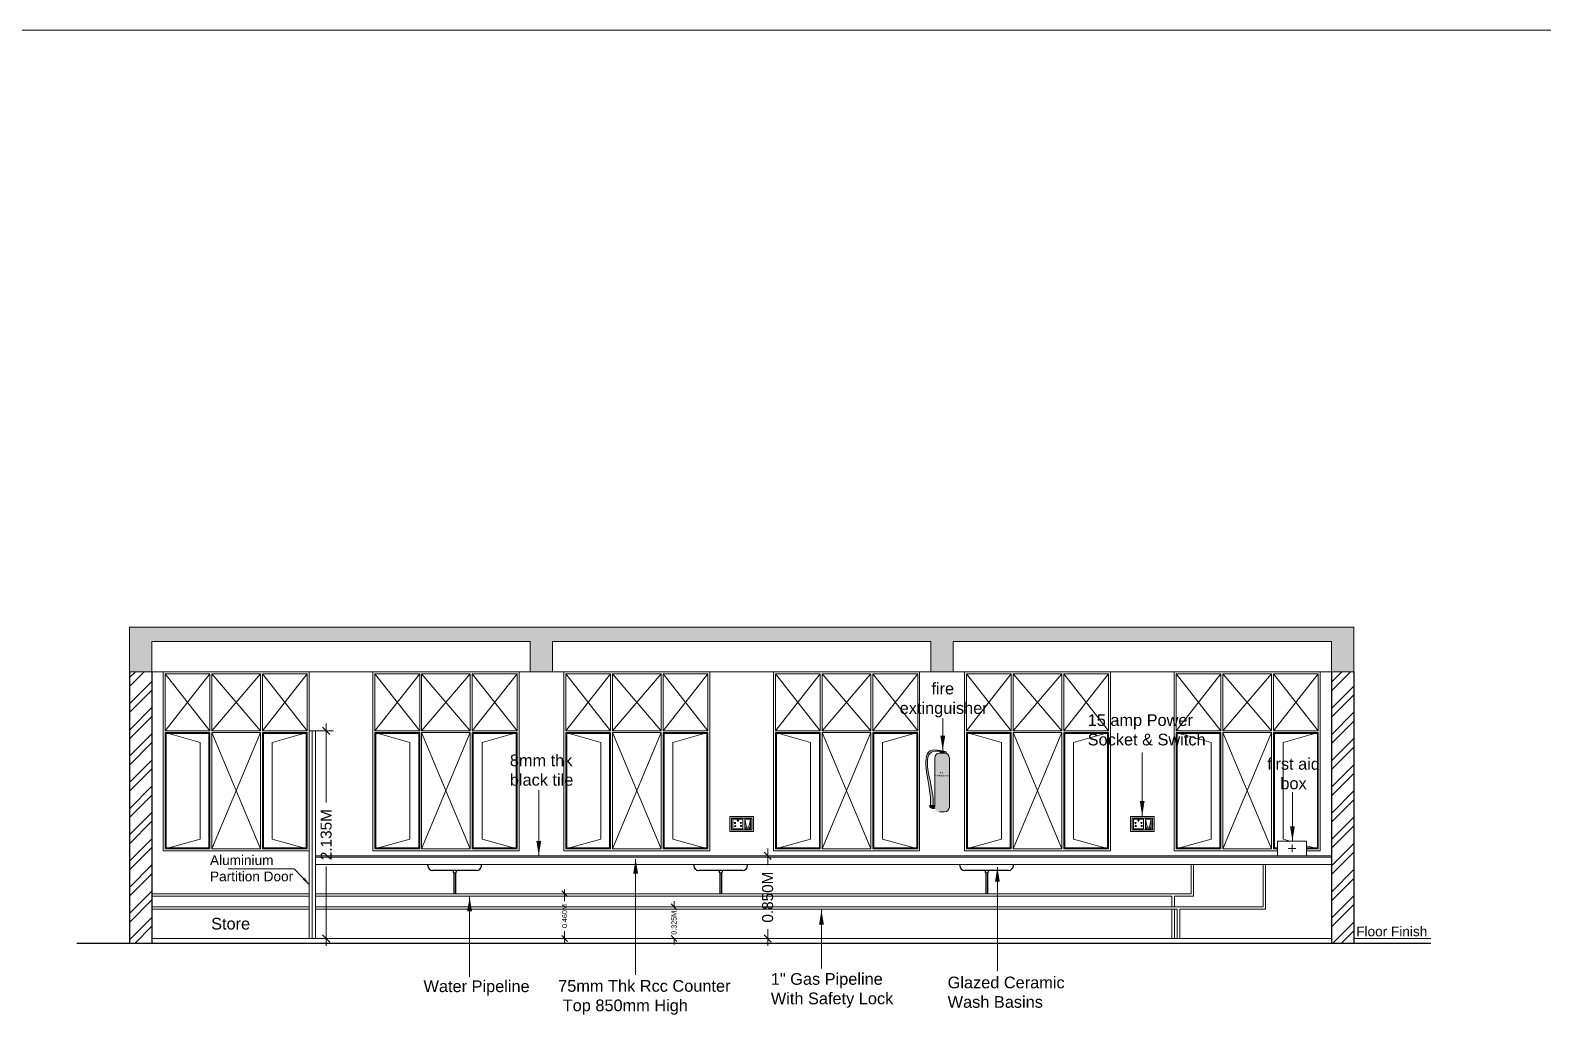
# Model space of a CAD drawing. Header units: metres. Extents: x 1608201 to 1961866, y 406505 to 647036.
# Drawn here: x 1683780 to 1699316, y 464325 to 474532 of the extents above; entities that cross this region are included whole.
import ezdxf

# ---------------------------------------------------------------- set-up
doc = ezdxf.new("R2010")
doc.units = ezdxf.units.M
doc.header["$LTSCALE"] = 1000
doc.header["$PDMODE"] = 35
doc.layers.get('Defpoints').update_dxf_attribs({"lineweight": 18})
for name, color, linetype, lineweight in [('2 elevation', 1, 'Continuous', 5), ('arrow', 63, 'Continuous', 13), ('beam', 10, 'Continuous', 20), ('dimension', 6, 'Continuous', 13), ('Door', 54, 'Continuous', 13), ('fire extinguisher', 1, 'Continuous', 15), ('Fixture', 44, 'Continuous', 9), ('FLOOR FINISH', 10, 'Continuous', 15), ('gas line', 35, 'Continuous', 13), ('gas pipeline', 25, 'Continuous', 13), ('Hatch', 8, 'Continuous', 13), ('HATCH-2', 10, 'Continuous', 13), ('pipe', 141, 'Continuous', 13), ('SLAB', 5, 'Continuous', 20), ('Tiles', 40, 'Continuous', 15), ('Wall', 7, 'Continuous', 30), ('water pipeline', 95, 'Continuous', 13), ('Window', 150, 'Continuous', 15)]:
    doc.layers.add(name, color=color, linetype=linetype, lineweight=lineweight)
doc.layers.add('text', color=7, linetype='Continuous')
doc.layers.add('wash basin', color=21, linetype='Continuous')
doc.styles.add('dim-stylus bt', font='arial.ttf')
doc.styles.add('L120', font='simplex.shx', dxfattribs={"height": 1})
doc.dimstyles.new('1      100 (big)', dxfattribs={"dimscale": 75, "dimtxt": 5, "dimasz": 3.5, "dimexe": 1.5, "dimexo": 2, "dimgap": 1, "dimtad": 0, "dimdec": 3, "dimlfac": 0.001, "dimzin": 0, "dimdsep": 46, "dimtxsty": 'dim-stylus bt', "dimblk": 'OBLIQUE', "dimcen": 0, "dimdle": 0.6, "dimclrd": 256, "dimclre": 7, "dimclrt": 256, "dimadec": 0, "dimazin": 0, "dimtfac": 0.7, "dimtdec": 3, "dimtofl": 0, "dimtmove": 1, "dimatfit": 3, "dimldrblk": 'OPEN90', "dimfxl": 0, "dimtolj": 1, "dimtzin": 0, "dimlwd": 15, "dimlwe": 15, "dimarcsym": 0})
doc.dimstyles.new('Tabrej', dxfattribs={"dimtxt": 0.32, "dimasz": 0.2, "dimexe": 0, "dimexo": 0.15, "dimgap": 0.09, "dimtad": 0, "dimdec": 3, "dimzin": 0, "dimdsep": 46, "dimtxsty": 'dim-stylus bt', "dimblk": 'ARCHTICK', "dimcen": 0, "dimdle": 0.05, "dimclrd": 256, "dimclre": 256, "dimclrt": 7, "dimadec": 0, "dimazin": 0, "dimtfac": 1, "dimtdec": 3, "dimtofl": 0, "dimtmove": 0, "dimatfit": 1, "dimfxl": 0, "dimtolj": 1, "dimtzin": 0, "dimlwd": -1, "dimlwe": -1, "dimarcsym": 0})
pattern_1 = [(45, (-137002.43, 6587.06), (-134.703842, 134.703842), []), (45, (-136912.62, 6587.06), (-134.703842, 134.703842), [])]

# ---------------------------------------------------------------- blocks, each defined once
blk = doc.blocks.new('_ArchTick')
at = {"color": 0, "const_width": 0.15}
blk.add_lwpolyline([(-0.5, -0.5), (0.5, 0.5)], dxfattribs=at)
blk = doc.blocks.new('_Oblique')
at = {"color": 0, "linetype": 'ByBlock', "lineweight": -2}
blk.add_line((-0.5, -0.5), (0.5, 0.5), dxfattribs=at)
blk = doc.blocks.new('*D529')
at = {"layer": 'Defpoints', "color": 0, "ltscale": 50, "transparency": 16777216}
for p in [(1691302, 466051), (1691302, 465201), (1691355, 465201)]:
    blk.add_point(p, dxfattribs=at)
at = {"layer": 'dimension', "lineweight": 15, "ltscale": 50, "transparency": 16777216}
for p, q in [((1691355, 466126), (1691355, 465954)), ((1691355, 465126), (1691355, 465298))]:
    blk.add_line(p, q, dxfattribs=at)
at = {"layer": 'dimension', "color": 7, "lineweight": 15, "ltscale": 50, "transparency": 16777216}
for p, q in [((1691302, 466051), (1691430, 466051)), ((1691302, 465201), (1691430, 465201))]:
    blk.add_line(p, q, dxfattribs=at)
at = {"layer": 'dimension', "lineweight": 15, "ltscale": 50, "transparency": 16777216, "xscale": 75, "yscale": 75, "zscale": 75}
for p, rotation in [((1691355, 466051), 90), ((1691355, 465201), 270)]:
    blk.add_blockref('_Oblique', p, dxfattribs=dict(at, rotation=rotation))
at = {"layer": 'dimension', "ltscale": 50, "transparency": 16777216, "insert": (1691355, 465626), "char_height": 112.5, "attachment_point": 5, "rotation": 90, "style": 'dim-stylus bt'}
blk.add_mtext('\\A1;0.850M', dxfattribs=at)
blk = doc.blocks.new('_Open90')
at = {"color": 0, "linetype": 'ByBlock', "lineweight": -2}
for p, q in [((0, 0), (-1, 0)), ((-0.5, 0.5), (0, 0)), ((0, 0), (-0.5, -0.5))]:
    blk.add_line(p, q, dxfattribs=at)
blk = doc.blocks.new('*D530')
at = {"layer": 'Defpoints', "color": 0, "ltscale": 50, "transparency": 16777216}
for p in [(1689331, 465661), (1689269, 465201), (1689331, 465201)]:
    blk.add_point(p, dxfattribs=at)
at = {"layer": 'dimension', "color": 7, "lineweight": 15, "ltscale": 50, "transparency": 16777216}
for p, q in [((1689331, 465661), (1689224, 465661)), ((1689331, 465201), (1689224, 465201))]:
    blk.add_line(p, q, dxfattribs=at)
at = {"layer": 'dimension', "lineweight": 15, "ltscale": 50, "transparency": 16777216}
for p, q in [((1689269, 465706), (1689269, 465586)), ((1689269, 465156), (1689269, 465275))]:
    blk.add_line(p, q, dxfattribs=at)
at = {"layer": 'dimension', "lineweight": 15, "ltscale": 50, "transparency": 16777216, "xscale": 60, "yscale": 60, "zscale": 60}
for p, rotation in [((1689269, 465661), 90), ((1689269, 465201), 270)]:
    blk.add_blockref('_Oblique', p, dxfattribs=dict(at, rotation=rotation))
at = {"layer": 'dimension', "ltscale": 50, "transparency": 16777216, "insert": (1689269, 465431), "char_height": 52.5, "attachment_point": 5, "rotation": 90, "style": 'dim-stylus bt'}
blk.add_mtext('\\A1;0.460M', dxfattribs=at)
blk = doc.blocks.new('*D531')
at = {"layer": 'Defpoints', "color": 0, "ltscale": 50, "transparency": 16777216}
for p in [(1690311, 465526), (1690311, 465201), (1690393, 465201)]:
    blk.add_point(p, dxfattribs=at)
at = {"layer": 'dimension', "color": 7, "lineweight": 15, "ltscale": 50, "transparency": 16777216}
for p, q in [((1690311, 465526), (1690438, 465526)), ((1690311, 465201), (1690438, 465201))]:
    blk.add_line(p, q, dxfattribs=at)
at = {"layer": 'dimension', "lineweight": 15, "ltscale": 50, "transparency": 16777216}
for p, q in [((1690393, 465526), (1690393, 465586)), ((1690393, 465201), (1690393, 465141))]:
    blk.add_line(p, q, dxfattribs=at)
at = {"layer": 'dimension', "lineweight": 15, "ltscale": 50, "transparency": 16777216, "xscale": 60, "yscale": 60, "zscale": 60}
for p, rotation in [((1690393, 465526), 270), ((1690393, 465201), 90)]:
    blk.add_blockref('_Oblique', p, dxfattribs=dict(at, rotation=rotation))
at = {"layer": 'dimension', "ltscale": 50, "transparency": 16777216, "insert": (1690393, 465363), "char_height": 52.5, "attachment_point": 5, "rotation": 90, "style": 'dim-stylus bt'}
blk.add_mtext('\\A1;0.325M', dxfattribs=at)
blk = doc.blocks.new('*D534')
at = {"layer": 'Defpoints', "color": 0, "ltscale": 50, "transparency": 16777216}
for p in [(1686709, 467336), (1686820, 467336), (1686709, 465201)]:
    blk.add_point(p, dxfattribs=at)
at = {"layer": 'dimension', "color": 7, "lineweight": 15, "ltscale": 50, "transparency": 16777216}
for p, q in [((1686709, 467336), (1686895, 467336)), ((1686709, 465201), (1686895, 465201))]:
    blk.add_line(p, q, dxfattribs=at)
at = {"layer": 'dimension', "lineweight": 15, "ltscale": 50, "transparency": 16777216}
for p, q in [((1686820, 467411), (1686820, 466597)), ((1686820, 465126), (1686820, 465939))]:
    blk.add_line(p, q, dxfattribs=at)
at = {"layer": 'dimension', "lineweight": 15, "ltscale": 50, "transparency": 16777216, "xscale": 75, "yscale": 75, "zscale": 75}
for p, rotation in [((1686820, 467336), 90), ((1686820, 465201), 270)]:
    blk.add_blockref('_Oblique', p, dxfattribs=dict(at, rotation=rotation))
at = {"layer": 'dimension', "ltscale": 50, "transparency": 16777216, "insert": (1686820, 466268), "char_height": 112.5, "attachment_point": 5, "rotation": 90, "style": 'dim-stylus bt'}
blk.add_mtext('\\A1;2.135M', dxfattribs=at)

msp = doc.modelspace()

# ---------------------------------------------------------------- hatches: boundary and pattern name
at = {"layer": 'fire extinguisher'}
for points in [[(1693221.2865, 467054.6624, 0.4142135624), (1693170.9348, 467105.0142), (1693120.583, 467105.0142, 0.4142135624), (1693070.2312, 467054.6624), (1693070.2312, 466551.1448, 0.4142135624), (1693120.583, 466500.793), (1693170.9348, 466500.793, 0.4142135624), (1693221.2865, 466551.1448)], [(1693165.8996, 467125.1549), (1693125.6182, 467125.1549), (1693125.6182, 467105.0142), (1693165.8996, 467105.0142)], [(1693165.8996, 467125.1549), (1693165.8996, 467115.0845), (1693196.1106, 467115.0845)]]:
    msp.add_hatch(color=256, dxfattribs=at).paths.add_polyline_path(points)
at = {"layer": 'Fixture'}
h = msp.add_hatch(color=256, dxfattribs=at)
h.paths.add_polyline_path([(1691210.6464, 466455.655), (1690965.9739, 466455.655), (1690965.9739, 466300.793), (1691210.6464, 466300.793)])
h.paths.add_polyline_path([(1691193.1581, 466318.2812), (1690983.4621, 466318.2812), (1690983.4621, 466438.1668), (1691193.1581, 466438.1668)], flags=16)
h = msp.add_hatch(color=256, dxfattribs=at)
h.paths.add_polyline_path([(1695325.5447, 466455.655), (1695080.8722, 466455.655), (1695080.8722, 466300.793), (1695325.5447, 466300.793)])
h.paths.add_polyline_path([(1695308.0565, 466318.2812), (1695098.3604, 466318.2812), (1695098.3604, 466438.1668), (1695308.0565, 466438.1668)], flags=16)
at = {"layer": 'gas line'}
h = msp.add_hatch(color=256, dxfattribs=at)
edge = h.paths.add_edge_path()
edge.add_spline(control_points=[(1693053.189, 466567.1583), (1693053.9932, 466590.4922), (1693060.1696, 466769.7102), (1692906.0592, 467138.0417), (1693106.729, 467126.6552), (1693133.1709, 467125.1549)], knot_values=[0, 0, 0, 0, 71.9727597998, 552.7948675327, 625.7676545183, 625.7676545183, 625.7676545183, 625.7676545183], degree=3, periodic=0)
edge.add_line((1693133.1709, 467125.1549), (1693158.3468, 467125.1549))
edge.add_spline(control_points=[(1693158.3468, 467125.1549), (1693116.6751, 467133.796), (1692895.0691, 467179.7488), (1693030.0225, 466775.5016), (1693028.2596, 466592.71), (1693028.0131, 466567.1583)], knot_values=[0, 0, 0, 0, 112.7711415569, 599.7051655286, 678.8325879616, 678.8325879616, 678.8325879616, 678.8325879616], degree=3, periodic=0)
edge.add_line((1693028.0131, 466567.1583), (1693053.189, 466567.1583))
msp.add_hatch(color=256, dxfattribs=at).paths.add_polyline_path([(1693070.2312, 466551.1448), (1693070.2312, 466567.1583), (1693017.9428, 466567.1583, 0.4142135624), (1693048.1538, 466536.9473), (1693072.2743, 466536.9473, -0.0715824671)])
at = {"layer": 'Hatch', "ltscale": 50}
h = msp.add_hatch(dxfattribs=at)
h.set_pattern_fill('AR-CONC', color=256, style=0)
h.set_pattern_definition([(50, (-137002.43, 6587.06), (182.184669, -15.939086), [19.05, -209.55]), (355, (-137002.43, 6587.06), (-35.242826, 191.056643), [15.24, -167.64]), (100.451, (-136987.24, 6585.73), (146.942502, 175.116688), [16.19, -178.09]), (46.1842, (-137002.43, 6637.86), (271.07904, -42.042328), [28.575, -314.325]), (96.6356, (-136979.84, 6634.36), (237.404234, 247.425556), [24.285, -267.135]), (351.184, (-137002.43, 6637.86), (237.404606, 247.425118), [22.86, -251.46]), (21, (-136977.03, 6625.16), (151.61488, -102.265519), [19.05, -209.55]), (326, (-136977.03, 6625.16), (61.802028, 184.187966), [15.24, -167.64]), (71.4514, (-136964.39, 6616.64), (213.41649, 81.922858), [16.19, -178.09]), (37.5, (-137002.425, 6587.06), (3.0886033, 84.5550389), [0, -165.608, 0, -170.18, 0, -168.275]), (7.5, (-137002.425, 6587.06), (66.8196625, 100.180575), [0, -97.028, 0, -161.798, 0, -64.135]), (327.5, (-137059.07, 6587.06), (135.5905952, -5.728744), [0, -63.5, 0, -198.12, 0, -262.89]), (317.5, (-137084.47, 6587.06), (148.1291814, 25.426491), [0, -82.55, 0, -131.572, 0, -186.69])])
h.paths.add_polyline_path([(1689145.7593, 468250.793), (1693030.7593, 468250.793), (1693030.7593, 467940.793), (1693260.7593, 467940.793), (1693260.7593, 468250.793), (1697145.7592, 468250.793), (1697145.7592, 467940.793), (1697375.7592, 467940.793), (1697375.7592, 468400.7929), (1684800.7594, 468400.7929), (1684800.7594, 467940.793), (1685030.7594, 467940.793), (1685030.7594, 468250.793), (1688915.7594, 468250.793), (1688915.7594, 467940.793), (1689145.7593, 467940.793)])
at = {"layer": 'HATCH-2', "ltscale": 0.05}
h = msp.add_hatch(dxfattribs=at)
h.set_pattern_fill('ANSI32', color=256, scale=20, style=0)
h.set_pattern_definition(pattern_1)
h.paths.add_polyline_path([(1685030.7594, 467940.793), (1684800.7594, 467940.793), (1684800.7594, 465150.793), (1685030.7594, 465150.793)])
h = msp.add_hatch(dxfattribs=at)
h.set_pattern_fill('ANSI32', color=256, scale=20, style=0)
h.set_pattern_definition(pattern_1)
h.paths.add_polyline_path([(1697375.7592, 467940.793), (1697145.7592, 467940.793), (1697145.7592, 465150.793), (1697375.7592, 465150.793)])

# ---------------------------------------------------------------- linework, layer by layer
at = {"layer": '2 elevation', "ltscale": 0.05}
for p, q in [((1696701.6167, 466125.793), (1696780.0483, 466125.793)), ((1696740.8325, 466165.0088), (1696740.8325, 466086.5772))]:
    msp.add_line(p, q, dxfattribs=at)
at = {"layer": 'beam', "ltscale": 50}
msp.add_line((1685030.7594, 467940.793), (1697145.7592, 467940.793), dxfattribs=at)
at = {"layer": 'Defpoints', "ltscale": 50}
msp.add_lwpolyline([(1666972.2745, 474532.2589), (1714851.7028, 474532.2589), (1714851.7028, 455711.1902), (1666972.2745, 455711.1902)], close=True, dxfattribs=at)
at = {"layer": 'Door', "ltscale": 50}
msp.add_line((1686677.2594, 467335.793), (1686677.2594, 465200.793), dxfattribs=at)
msp.add_lwpolyline([(1686708.7594, 467335.793), (1686645.7594, 467335.793), (1686645.7594, 465200.793), (1686708.7594, 465200.793)], close=True, dxfattribs=at)
at = {"layer": 'fire extinguisher'}
for p, q in [((1693070.2312, 466551.1448), (1693070.2312, 467054.6624)), ((1693120.583, 467105.0142), (1693170.9348, 467105.0142)), ((1693125.6182, 467125.1549), (1693165.8996, 467125.1549)), ((1693125.6182, 467105.0142), (1693125.6182, 467125.1549)), ((1693165.8996, 467105.0142), (1693165.8996, 467125.1549)), ((1693165.8996, 467125.1549), (1693196.1106, 467115.0845)), ((1693165.8996, 467115.0845), (1693196.1106, 467115.0845)), ((1693221.2865, 466551.1448), (1693221.2865, 467054.6624)), ((1693120.583, 466500.793), (1693170.9348, 466500.793))]:
    msp.add_line(p, q, dxfattribs=at)
for centre, start, end in [((1693120.583, 467054.6624), 90, 180), ((1693170.9348, 467054.6624), 0, 90), ((1693170.9348, 466551.1448), 270, 0)]:
    msp.add_arc(centre, 50.3518, start, end, dxfattribs=at)
at = {"layer": 'Fixture'}
for p, q in [((1691120.3615, 466428.0326), (1691137.8497, 466344.8631)), ((1691178.639, 466428.0326), (1691161.1508, 466344.8631)), ((1695235.2598, 466428.0326), (1695252.748, 466344.8631)), ((1695293.5373, 466428.0326), (1695276.0491, 466344.8631)), ((1691137.8497, 466344.8631), (1691120.3615, 466327.3749)), ((1691137.8497, 466344.8631), (1691161.1508, 466344.8631)), ((1691161.1508, 466344.8631), (1691178.639, 466327.3749)), ((1695252.748, 466344.8631), (1695235.2598, 466327.3749)), ((1695252.748, 466344.8631), (1695276.0491, 466344.8631)), ((1695276.0491, 466344.8631), (1695293.5373, 466327.3749))]:
    msp.add_line(p, q, dxfattribs=at)
for points in [[(1690965.9739, 466455.655), (1691210.6464, 466455.655), (1691210.6464, 466300.793), (1690965.9739, 466300.793)], [(1690983.4621, 466438.1668), (1691193.1581, 466438.1668), (1691193.1581, 466318.2812), (1690983.4621, 466318.2812)], [(1690997.9833, 466428.0326), (1691099.3734, 466428.0326), (1691099.3734, 466327.3749), (1690997.9833, 466327.3749)], [(1691178.639, 466428.0326), (1691120.3615, 466428.0326), (1691120.3615, 466327.3749), (1691178.639, 466327.3749)], [(1695080.8722, 466455.655), (1695325.5447, 466455.655), (1695325.5447, 466300.793), (1695080.8722, 466300.793)], [(1695098.3604, 466438.1668), (1695308.0565, 466438.1668), (1695308.0565, 466318.2812), (1695098.3604, 466318.2812)], [(1695112.8816, 466428.0326), (1695214.2717, 466428.0326), (1695214.2717, 466327.3749), (1695112.8816, 466327.3749)], [(1695293.5373, 466428.0326), (1695235.2598, 466428.0326), (1695235.2598, 466327.3749), (1695293.5373, 466327.3749)]]:
    msp.add_lwpolyline(points, close=True, dxfattribs=at)
at = {"layer": 'Fixture', "ltscale": 0.05}
msp.add_lwpolyline([(1696590.8325, 466200.793), (1696890.8325, 466200.793), (1696890.8325, 466050.793), (1696590.8325, 466050.793)], close=True, dxfattribs=at)
at = {"layer": 'Fixture'}
for centre in [(1691018.6599, 466388.0556), (1691049.4765, 466411.9991), (1691079.0521, 466388.0556), (1695133.5582, 466388.0556), (1695164.3748, 466411.9991), (1695193.9504, 466388.0556), (1691020.6285, 466356.2391), (1691081.0207, 466356.2391), (1695135.5268, 466356.2391), (1695195.919, 466356.2391)]:
    msp.add_circle(centre, 6.2324, dxfattribs=at)
at = {"layer": 'FLOOR FINISH', "ltscale": 0.05}
for p, q in [((1697145.7592, 465200.793), (1685030.7594, 465200.793)), ((1697375.7592, 465200.793), (1698165.8564, 465200.793))]:
    msp.add_line(p, q, dxfattribs=at)
at = {"layer": 'gas line'}
for p, q in [((1693017.9428, 466567.1583), (1693070.2312, 466567.1583)), ((1693048.1538, 466536.9473), (1693072.2743, 466536.9473))]:
    msp.add_line(p, q, dxfattribs=at)
msp.add_arc((1693048.1538, 466567.1583), 30.2111, 180, 270, dxfattribs=at)
for points in [[(1693158.3468, 467125.1549), (1693045.3835, 467136.8252), (1693026.5191, 466646.8284), (1693028.0131, 466567.1583)], [(1693133.1709, 467125.1549), (1693059.6973, 467123.7985), (1693053.189, 466639.6375), (1693053.189, 466567.1583)]]:
    msp.add_spline(points, degree=3, dxfattribs=at)
at = {"layer": 'gas pipeline', "ltscale": 0.05}
for p, q in [((1696444.0054, 465525.793), (1696444.0054, 465961.793)), ((1696469.0054, 465500.793), (1696469.0054, 465961.793)), ((1686645.7594, 465525.793), (1685030.7594, 465525.793)), ((1686645.7594, 465500.793), (1685030.7594, 465500.793)), ((1696444.0054, 465525.793), (1686708.7594, 465525.793)), ((1695562.1357, 465500.793), (1686708.7594, 465500.793)), ((1695562.1357, 465500.793), (1695562.1357, 465200.793)), ((1696469.0054, 465500.793), (1695587.1357, 465500.793)), ((1695587.1357, 465500.793), (1695587.1357, 465200.793))]:
    msp.add_line(p, q, dxfattribs=at)
at = {"layer": 'HATCH-2', "ltscale": 0.05}
for p, q in [((1685165.7594, 467335.793), (1685625.7594, 467920.793)), ((1685165.7594, 467920.793), (1685625.7594, 467335.793)), ((1685645.7594, 467335.793), (1686145.7594, 467920.793)), ((1685645.7594, 467920.793), (1686145.7594, 467335.793)), ((1686165.7594, 467335.793), (1686625.7594, 467920.793)), ((1686165.7594, 467920.793), (1686625.7594, 467335.793)), ((1687320.7594, 467335.793), (1687780.7594, 467920.793)), ((1687320.7594, 467920.793), (1687780.7594, 467335.793)), ((1687800.7594, 467335.793), (1688300.7594, 467920.793)), ((1687800.7594, 467920.793), (1688300.7594, 467335.793)), ((1688320.7594, 467335.793), (1688780.7594, 467920.793)), ((1688320.7594, 467920.793), (1688780.7594, 467335.793)), ((1689280.7594, 467335.793), (1689740.7593, 467920.793)), ((1689280.7594, 467920.793), (1689740.7593, 467335.793)), ((1689760.7593, 467335.793), (1690260.7593, 467920.793)), ((1689760.7593, 467920.793), (1690260.7593, 467335.793)), ((1690280.7593, 467335.793), (1690740.7593, 467920.793)), ((1690280.7593, 467920.793), (1690740.7593, 467335.793)), ((1691435.7593, 467335.793), (1691895.7593, 467920.793)), ((1691435.7593, 467920.793), (1691895.7593, 467335.793)), ((1691915.7593, 467335.793), (1692415.7593, 467920.793)), ((1691915.7593, 467920.793), (1692415.7593, 467335.793)), ((1692435.7593, 467335.793), (1692895.7593, 467920.793)), ((1692435.7593, 467920.793), (1692895.7593, 467335.793)), ((1693395.7593, 467335.793), (1693855.7593, 467920.793)), ((1693395.7593, 467920.793), (1693855.7593, 467335.793)), ((1693875.7593, 467335.793), (1694375.7593, 467920.793)), ((1693875.7593, 467920.793), (1694375.7593, 467335.793)), ((1694395.7593, 467335.793), (1694855.7592, 467920.793)), ((1694395.7593, 467920.793), (1694855.7592, 467335.793)), ((1695550.7592, 467335.793), (1696010.7592, 467920.793)), ((1695550.7592, 467920.793), (1696010.7592, 467335.793)), ((1696030.7592, 467335.793), (1696530.7592, 467920.793)), ((1696030.7592, 467920.793), (1696530.7592, 467335.793)), ((1696550.7592, 467335.793), (1697010.7592, 467920.793)), ((1696550.7592, 467920.793), (1697010.7592, 467335.793)), ((1685525.7594, 467215.793), (1685165.7594, 467315.793)), ((1685645.7594, 467315.793), (1686145.7594, 466120.793)), ((1685645.7594, 466120.793), (1686145.7594, 467315.793)), ((1686265.7594, 467215.793), (1686625.7594, 467315.793)), ((1687680.7594, 467215.793), (1687320.7594, 467315.793)), ((1687800.7594, 467315.793), (1688300.7594, 466120.793)), ((1687800.7594, 466120.793), (1688300.7594, 467315.793)), ((1688420.7594, 467215.793), (1688780.7594, 467315.793)), ((1689640.7593, 467215.793), (1689280.7594, 467315.793)), ((1689760.7593, 467315.793), (1690260.7593, 466120.793)), ((1689760.7593, 466120.793), (1690260.7593, 467315.793)), ((1690380.7593, 467215.793), (1690740.7593, 467315.793)), ((1691795.7593, 467215.793), (1691435.7593, 467315.793)), ((1691915.7593, 467315.793), (1692415.7593, 466120.793)), ((1691915.7593, 466120.793), (1692415.7593, 467315.793)), ((1692535.7593, 467215.793), (1692895.7593, 467315.793)), ((1693755.7593, 467215.793), (1693395.7593, 467315.793)), ((1693875.7593, 467315.793), (1694375.7593, 466120.793)), ((1693875.7593, 466120.793), (1694375.7593, 467315.793)), ((1694495.7593, 467215.793), (1694855.7592, 467315.793)), ((1695910.7592, 467215.793), (1695550.7592, 467315.793)), ((1696030.7592, 467315.793), (1696530.7592, 466120.793)), ((1696030.7592, 466120.793), (1696530.7592, 467315.793)), ((1696650.7592, 467215.793), (1697010.7592, 467315.793)), ((1685525.7594, 467215.793), (1685525.7594, 466220.793)), ((1686265.7594, 467215.793), (1686265.7594, 466220.793)), ((1687680.7594, 467215.793), (1687680.7594, 466220.793)), ((1688420.7594, 467215.793), (1688420.7594, 466220.793)), ((1689640.7593, 467215.793), (1689640.7593, 466220.793)), ((1690380.7593, 467215.793), (1690380.7593, 466220.793)), ((1691795.7593, 467215.793), (1691795.7593, 466220.793)), ((1692535.7593, 467215.793), (1692535.7593, 466220.793)), ((1693755.7593, 467215.793), (1693755.7593, 466220.793)), ((1694495.7593, 467215.793), (1694495.7593, 466220.793)), ((1695910.7592, 467215.793), (1695910.7592, 466220.793)), ((1696650.7592, 467215.793), (1696650.7592, 466220.793)), ((1685525.7594, 466220.793), (1685165.7594, 466120.793)), ((1686265.7594, 466220.793), (1686625.7594, 466120.793)), ((1687680.7594, 466220.793), (1687320.7594, 466120.793)), ((1688420.7594, 466220.793), (1688780.7594, 466120.793)), ((1689640.7593, 466220.793), (1689280.7594, 466120.793)), ((1690380.7593, 466220.793), (1690740.7593, 466120.793)), ((1691795.7593, 466220.793), (1691435.7593, 466120.793)), ((1692535.7593, 466220.793), (1692895.7593, 466120.793)), ((1693755.7593, 466220.793), (1693395.7593, 466120.793)), ((1694495.7593, 466220.793), (1694855.7592, 466120.793)), ((1695910.7592, 466220.793), (1695550.7592, 466120.793)), ((1696650.7592, 466220.793), (1696722.7592, 466200.793)), ((1696890.8325, 466154.106), (1697010.7592, 466120.793))]:
    msp.add_line(p, q, dxfattribs=at)
at = {"layer": 'pipe'}
msp.add_line((1693017.9428, 466567.1583), (1693017.9428, 466567.1583), dxfattribs=at)
at = {"layer": 'SLAB', "ltscale": 0.05}
for p, q in [((1697145.7592, 466036.793), (1686708.7594, 466036.793)), ((1697145.7592, 465961.793), (1686708.7594, 465961.793))]:
    msp.add_line(p, q, dxfattribs=at)
msp.add_lwpolyline([(1684800.7594, 468400.7929), (1697375.7592, 468400.7929), (1697375.7592, 467940.793), (1697145.7592, 467940.793), (1697145.7592, 468250.793), (1693260.7593, 468250.793), (1693260.7593, 467940.793), (1693030.7593, 467940.793), (1693030.7593, 468250.793), (1689145.7593, 468250.793), (1689145.7593, 467940.793), (1688915.7594, 467940.793), (1688915.7594, 468250.793), (1685030.7594, 468250.793), (1685030.7594, 467940.793), (1684800.7594, 467940.793), (1684800.7594, 468400.7929)], dxfattribs=at)
at = {"layer": 'Tiles', "ltscale": 0.05}
msp.add_line((1697145.7592, 466050.793), (1686708.7594, 466050.793), dxfattribs=at)
at = {"layer": 'Wall', "ltscale": 0.05}
for p, q in [((1684800.7594, 467940.793), (1684800.7594, 465150.793)), ((1685030.7594, 467940.793), (1685030.7594, 465150.793)), ((1697145.7592, 467940.793), (1697145.7592, 465150.793)), ((1697375.7592, 467940.793), (1697375.7592, 465150.793)), ((1698165.8564, 465150.793), (1684259.2764, 465150.793))]:
    msp.add_line(p, q, dxfattribs=at)
at = {"layer": 'wash basin', "ltscale": 0.05}
for p, q in [((1687864.8979, 465950.793), (1687864.8979, 465961.793)), ((1688414.8979, 465950.793), (1688414.8979, 465961.793)), ((1690596.9871, 465950.793), (1690596.9871, 465961.793)), ((1691146.9871, 465950.793), (1691146.9871, 465961.793)), ((1693329.0763, 465950.793), (1693329.0763, 465961.793)), ((1693879.0763, 465950.793), (1693879.0763, 465961.793)), ((1688364.8979, 465900.793), (1687914.8979, 465900.793)), ((1688124.8979, 465900.793), (1688124.8979, 465880.793)), ((1688129.8979, 465877.8801), (1688129.8979, 465660.793)), ((1688149.8979, 465877.8801), (1688149.8979, 465660.793)), ((1688154.8979, 465900.793), (1688154.8979, 465880.793)), ((1691096.9871, 465900.793), (1690646.9871, 465900.793)), ((1690856.9871, 465900.793), (1690856.9871, 465880.793)), ((1690861.9871, 465877.8801), (1690861.9871, 465660.793)), ((1690881.9871, 465877.8801), (1690881.9871, 465660.793)), ((1690886.9871, 465900.793), (1690886.9871, 465880.793)), ((1693829.0763, 465900.793), (1693379.0763, 465900.793)), ((1693589.0763, 465900.793), (1693589.0763, 465880.793)), ((1693594.0763, 465877.8801), (1693594.0763, 465660.793)), ((1693614.0763, 465877.8801), (1693614.0763, 465660.793)), ((1693619.0763, 465900.793), (1693619.0763, 465880.793))]:
    msp.add_line(p, q, dxfattribs=at)
for centre, radius, start, end in [((1687914.8979, 465950.793), 50, 180, 270), ((1688364.8979, 465950.793), 50, 270, 0), ((1690646.9871, 465950.793), 50, 180, 270), ((1691096.9871, 465950.793), 50, 270, 0), ((1693379.0763, 465950.793), 50, 180, 270), ((1693829.0763, 465950.793), 50, 270, 0), ((1688139.8979, 465900.793), 25, 233.13010235, 306.86989765), ((1690871.9871, 465900.793), 25, 233.13010235, 306.86989765), ((1693604.0763, 465900.793), 25, 233.13010235, 306.86989765)]:
    msp.add_arc(centre, radius, start, end, dxfattribs=at)
at = {"layer": 'water pipeline', "ltscale": 0.05}
for p, q in [((1695704.073, 465660.793), (1695704.073, 465961.793)), ((1695729.073, 465635.793), (1695729.073, 465961.793)), ((1686645.7594, 465660.793), (1685030.7594, 465660.793)), ((1686645.7594, 465635.793), (1685030.7594, 465635.793)), ((1695704.073, 465660.793), (1686708.7594, 465660.793)), ((1695507.113, 465635.793), (1686708.7594, 465635.793)), ((1695507.113, 465635.793), (1695507.113, 465525.793)), ((1695729.073, 465635.793), (1695532.113, 465635.793)), ((1695532.113, 465635.793), (1695532.113, 465525.793)), ((1695507.113, 465500.793), (1695507.113, 465200.793)), ((1695532.113, 465500.793), (1695532.113, 465200.793))]:
    msp.add_line(p, q, dxfattribs=at)
at = {"layer": 'Window', "ltscale": 0.05}
for p, q in [((1685625.7594, 467920.793), (1685625.7594, 467335.793)), ((1685645.7594, 467920.793), (1685645.7594, 467335.793)), ((1686145.7594, 467920.793), (1686145.7594, 467335.793)), ((1686165.7594, 467920.793), (1686165.7594, 467335.793)), ((1687780.7594, 467920.793), (1687780.7594, 467335.793)), ((1687800.7594, 467920.793), (1687800.7594, 467335.793)), ((1688300.7594, 467920.793), (1688300.7594, 467335.793)), ((1688320.7594, 467920.793), (1688320.7594, 467335.793)), ((1689740.7593, 467920.793), (1689740.7593, 467335.793)), ((1689760.7593, 467920.793), (1689760.7593, 467335.793)), ((1690260.7593, 467920.793), (1690260.7593, 467335.793)), ((1690280.7593, 467920.793), (1690280.7593, 467335.793)), ((1691895.7593, 467920.793), (1691895.7593, 467335.793)), ((1691915.7593, 467920.793), (1691915.7593, 467335.793)), ((1692415.7593, 467920.793), (1692415.7593, 467335.793)), ((1692435.7593, 467920.793), (1692435.7593, 467335.793)), ((1693855.7593, 467920.793), (1693855.7593, 467335.793)), ((1693875.7593, 467920.793), (1693875.7593, 467335.793)), ((1694375.7593, 467920.793), (1694375.7593, 467335.793)), ((1694395.7593, 467920.793), (1694395.7593, 467335.793)), ((1696010.7592, 467920.793), (1696010.7592, 467335.793)), ((1696030.7592, 467920.793), (1696030.7592, 467335.793)), ((1696530.7592, 467920.793), (1696530.7592, 467335.793)), ((1696550.7592, 467920.793), (1696550.7592, 467335.793)), ((1685165.7594, 467335.793), (1685625.7594, 467335.793)), ((1685645.7594, 467335.793), (1686145.7594, 467335.793)), ((1685645.7594, 467315.793), (1686145.7594, 467315.793)), ((1685645.7594, 467315.793), (1685645.7594, 466120.793)), ((1686145.7594, 467315.793), (1686145.7594, 466120.793)), ((1686165.7594, 467335.793), (1686625.7594, 467335.793)), ((1687320.7594, 467335.793), (1687780.7594, 467335.793)), ((1687800.7594, 467335.793), (1688300.7594, 467335.793)), ((1687800.7594, 467315.793), (1688300.7594, 467315.793)), ((1687800.7594, 467315.793), (1687800.7594, 466120.793)), ((1688300.7594, 467315.793), (1688300.7594, 466120.793)), ((1688320.7594, 467335.793), (1688780.7594, 467335.793)), ((1689280.7594, 467335.793), (1689740.7593, 467335.793)), ((1689760.7593, 467335.793), (1690260.7593, 467335.793)), ((1689760.7593, 467315.793), (1690260.7593, 467315.793)), ((1689760.7593, 467315.793), (1689760.7593, 466120.793)), ((1690260.7593, 467315.793), (1690260.7593, 466120.793)), ((1690280.7593, 467335.793), (1690740.7593, 467335.793)), ((1691435.7593, 467335.793), (1691895.7593, 467335.793)), ((1691915.7593, 467335.793), (1692415.7593, 467335.793)), ((1691915.7593, 467315.793), (1692415.7593, 467315.793)), ((1691915.7593, 467315.793), (1691915.7593, 466120.793)), ((1692415.7593, 467315.793), (1692415.7593, 466120.793)), ((1692435.7593, 467335.793), (1692895.7593, 467335.793)), ((1693395.7593, 467335.793), (1693855.7593, 467335.793)), ((1693875.7593, 467335.793), (1694375.7593, 467335.793)), ((1693875.7593, 467315.793), (1694375.7593, 467315.793)), ((1693875.7593, 467315.793), (1693875.7593, 466120.793)), ((1694375.7593, 467315.793), (1694375.7593, 466120.793)), ((1694395.7593, 467335.793), (1694855.7592, 467335.793)), ((1695550.7592, 467335.793), (1696010.7592, 467335.793)), ((1696030.7592, 467335.793), (1696530.7592, 467335.793)), ((1696030.7592, 467315.793), (1696530.7592, 467315.793)), ((1696030.7592, 467315.793), (1696030.7592, 466120.793)), ((1696530.7592, 467315.793), (1696530.7592, 466120.793)), ((1696550.7592, 467335.793), (1697010.7592, 467335.793))]:
    msp.add_line(p, q, dxfattribs=at)
for points in [[(1685145.7594, 467940.793), (1686645.7594, 467940.793), (1686645.7594, 466100.793), (1685145.7594, 466100.793)], [(1687300.7594, 467940.793), (1688800.7594, 467940.793), (1688800.7594, 466100.793), (1687300.7594, 466100.793)], [(1689260.7594, 467940.793), (1690760.7593, 467940.793), (1690760.7593, 466100.793), (1689260.7594, 466100.793)], [(1691415.7593, 467940.793), (1692915.7593, 467940.793), (1692915.7593, 466100.793), (1691415.7593, 466100.793)], [(1693375.7593, 467940.793), (1694875.7592, 467940.793), (1694875.7592, 466100.793), (1693375.7593, 466100.793)], [(1685175.7594, 467305.793), (1685615.7594, 467305.793), (1685615.7594, 466130.793), (1685175.7594, 466130.793)], [(1686615.7594, 467305.793), (1686615.7594, 466130.793), (1686175.7594, 466130.793), (1686175.7594, 467305.793)], [(1687330.7594, 467305.793), (1687770.7594, 467305.793), (1687770.7594, 466130.793), (1687330.7594, 466130.793)], [(1688770.7594, 467305.793), (1688770.7594, 466130.793), (1688330.7594, 466130.793), (1688330.7594, 467305.793)], [(1689290.7594, 467305.793), (1689730.7593, 467305.793), (1689730.7593, 466130.793), (1689290.7594, 466130.793)], [(1690730.7593, 467305.793), (1690730.7593, 466130.793), (1690290.7593, 466130.793), (1690290.7593, 467305.793)], [(1691445.7593, 467305.793), (1691885.7593, 467305.793), (1691885.7593, 466130.793), (1691445.7593, 466130.793)], [(1692885.7593, 467305.793), (1692885.7593, 466130.793), (1692445.7593, 466130.793), (1692445.7593, 467305.793)], [(1693405.7593, 467305.793), (1693845.7593, 467305.793), (1693845.7593, 466130.793), (1693405.7593, 466130.793)], [(1694845.7592, 467305.793), (1694845.7592, 466130.793), (1694405.7593, 466130.793), (1694405.7593, 467305.793)], [(1695560.7592, 467305.793), (1696000.7592, 467305.793), (1696000.7592, 466130.793), (1695560.7592, 466130.793)]]:
    msp.add_lwpolyline(points, close=True, dxfattribs=at)
for points in [[(1696590.8325, 466100.793), (1695530.7592, 466100.793), (1695530.7592, 467940.793), (1697030.7592, 467940.793), (1697030.7592, 466100.793), (1696890.8325, 466100.793)], [(1685165.7594, 467335.793), (1685165.7594, 467920.793), (1685625.7594, 467920.793)], [(1685645.7594, 467920.793), (1686145.7594, 467920.793)], [(1686165.7594, 467920.793), (1686625.7594, 467920.793), (1686625.7594, 467335.793)], [(1687320.7594, 467335.793), (1687320.7594, 467920.793), (1687780.7594, 467920.793)], [(1687800.7594, 467920.793), (1688300.7594, 467920.793)], [(1688320.7594, 467920.793), (1688780.7594, 467920.793), (1688780.7594, 467335.793)], [(1689280.7594, 467335.793), (1689280.7594, 467920.793), (1689740.7593, 467920.793)], [(1689760.7593, 467920.793), (1690260.7593, 467920.793)], [(1690280.7593, 467920.793), (1690740.7593, 467920.793), (1690740.7593, 467335.793)], [(1691435.7593, 467335.793), (1691435.7593, 467920.793), (1691895.7593, 467920.793)], [(1691915.7593, 467920.793), (1692415.7593, 467920.793)], [(1692435.7593, 467920.793), (1692895.7593, 467920.793), (1692895.7593, 467335.793)], [(1693395.7593, 467335.793), (1693395.7593, 467920.793), (1693855.7593, 467920.793)], [(1693875.7593, 467920.793), (1694375.7593, 467920.793)], [(1694395.7593, 467920.793), (1694855.7592, 467920.793), (1694855.7592, 467335.793)], [(1695550.7592, 467335.793), (1695550.7592, 467920.793), (1696010.7592, 467920.793)], [(1696030.7592, 467920.793), (1696530.7592, 467920.793)], [(1696550.7592, 467920.793), (1697010.7592, 467920.793), (1697010.7592, 467335.793)], [(1685165.7594, 467315.793), (1685625.7594, 467315.793), (1685625.7594, 466120.793), (1685165.7594, 466120.793), (1685165.7594, 467315.793)], [(1686625.7594, 467315.793), (1686625.7594, 466120.793), (1686165.7594, 466120.793), (1686165.7594, 467315.793), (1686625.7594, 467315.793)], [(1687320.7594, 467315.793), (1687780.7594, 467315.793), (1687780.7594, 466120.793), (1687320.7594, 466120.793), (1687320.7594, 467315.793)], [(1688780.7594, 467315.793), (1688780.7594, 466120.793), (1688320.7594, 466120.793), (1688320.7594, 467315.793), (1688780.7594, 467315.793)], [(1689280.7594, 467315.793), (1689740.7593, 467315.793), (1689740.7593, 466120.793), (1689280.7594, 466120.793), (1689280.7594, 467315.793)], [(1690740.7593, 467315.793), (1690740.7593, 466120.793), (1690280.7593, 466120.793), (1690280.7593, 467315.793), (1690740.7593, 467315.793)], [(1691435.7593, 467315.793), (1691895.7593, 467315.793), (1691895.7593, 466120.793), (1691435.7593, 466120.793), (1691435.7593, 467315.793)], [(1692895.7593, 467315.793), (1692895.7593, 466120.793), (1692435.7593, 466120.793), (1692435.7593, 467315.793), (1692895.7593, 467315.793)], [(1693395.7593, 467315.793), (1693855.7593, 467315.793), (1693855.7593, 466120.793), (1693395.7593, 466120.793), (1693395.7593, 467315.793)], [(1694855.7592, 467315.793), (1694855.7592, 466120.793), (1694395.7593, 466120.793), (1694395.7593, 467315.793), (1694855.7592, 467315.793)], [(1695550.7592, 467315.793), (1696010.7592, 467315.793), (1696010.7592, 466120.793), (1695550.7592, 466120.793), (1695550.7592, 467315.793)], [(1696590.8325, 466120.793), (1696550.7592, 466120.793), (1696550.7592, 467315.793), (1697010.7592, 467315.793), (1697010.7592, 466120.793), (1696890.8325, 466120.793)], [(1696590.8325, 466130.793), (1696560.7592, 466130.793), (1696560.7592, 467305.793), (1697000.7592, 467305.793), (1697000.7592, 466130.793), (1696890.8325, 466130.793)], [(1686145.7594, 466120.793), (1685645.7594, 466120.793)], [(1688300.7594, 466120.793), (1687800.7594, 466120.793)], [(1690260.7593, 466120.793), (1689760.7593, 466120.793)], [(1692415.7593, 466120.793), (1691915.7593, 466120.793)], [(1694375.7593, 466120.793), (1693875.7593, 466120.793)], [(1696530.7592, 466120.793), (1696030.7592, 466120.793)]]:
    msp.add_lwpolyline(points, dxfattribs=at)

# ---------------------------------------------------------------- texts
at = {"layer": 'text', "attachment_point": 1, "rotation": 0.00000001, "style": 'L120'}
for s, insert, char_height, width in [('{\\fArial|b0|i0|c0|p34;       fire extinguisher}', (1692711.0225, 467828.9563), 120, 1004.05473), ('{\\fArial|b0|i0|c0|p34;15 amp Power Socket & Switch}', (1694641.9679, 467504.9176), 120, 1234.19901), ('{\\fArial|b0|i0|c0|p34;8mm thk black tile}', (1688706.5999, 467091.1211), 120, 732.407726), ('\\pi102.88;{\\fArial|b0|i0|c0|p34;first aid \\P\\pi237.16;box}', (1696384.1092, 467054.9094), 120, 732.407726), ('{\\fArial|b0|i0|c0|p34;Aluminium Partition Door}', (1685626.7516, 466055.6997), 100, 855.640502), ('{\\fArial|b0|i0|c0|p34;Store}', (1685638.1466, 465413.2423), 120, 427.423184), ('{\\fArial|b0|i0|c0|p34;Floor Finish}', (1697400.2645, 465323.4177), 100, 750.42195), ('{\\fArial|b0|i0|c0|p34;1" Gas Pipeline With Safety Lock}', (1691387.3494, 464845.3461), 120, 1317.062507), ('{\\fArial|b0|i0|c0|p34;Water Pipeline}', (1687820.0843, 464770.5178), 120, 1101.266679), ('{\\fArial|b0|i0|c0|p34;75mm Thk Rcc Counter\\P Top 850mm High}', (1689203.208, 464774.0722), 120, 1929.494643), ('{\\fArial|b0|i0|c0|p34;Glazed Ceramic\\PWash Basins}', (1693203.62, 464809.1444), 120, 1317.062507)]:
    msp.add_mtext(s, dxfattribs=dict(at, insert=insert, char_height=char_height, width=width))
at = {"layer": 'text', "insert": (1693080.4796, 466915.4114), "char_height": 18.126635, "width": 137.946269, "attachment_point": 1, "style": 'dim-stylus bt'}
msp.add_mtext('      fire extinguisher', dxfattribs=at)

# ---------------------------------------------------------------- dimensions: what is measured, and where the dimension line sits
at = {"layer": 'dimension', "ltscale": 50}
for base, p1, p2, override, picture, middle in [((1686819.8292, 467335.793), (1686708.7594, 465200.793), (1686708.7594, 467335.793), {"dimtxt": 1.5, "dimasz": 1, "dimexe": 1, "dimexo": 0, "dimpost": 'M\\X', "dimdle": 1}, '*D534', (1686819.8292, 466268.293)), ((1691354.8731, 465200.793), (1691301.6028, 466050.793), (1691301.6028, 465200.793), {"dimtxt": 1.5, "dimasz": 1, "dimexe": 1, "dimexo": 0, "dimpost": 'M\\X', "dimdle": 1}, '*D529', (1691354.8731, 465625.793)), ((1689269.1783, 465200.793), (1689330.627, 465660.793), (1689330.627, 465200.793), {"dimtxt": 0.7, "dimasz": 0.8, "dimexe": 0.6, "dimexo": 0, "dimgap": 0.5, "dimpost": 'M\\X', "dimdle": 0.6}, '*D530', (1689269.1783, 465430.793)), ((1690392.793, 465200.793), (1690310.8626, 465525.793), (1690310.8626, 465200.793), {"dimtxt": 0.7, "dimasz": 0.8, "dimexe": 0.6, "dimexo": 0, "dimgap": 0.5, "dimpost": 'M\\X', "dimdle": 0.6}, '*D531', (1690392.793, 465363.293))]:
    dim = msp.add_linear_dim(base=base, p1=p1, p2=p2, angle=90, dimstyle='1      100 (big)', override=override, dxfattribs=at)
    dim.commit()
    dim.dimension.update_dxf_attribs({"geometry": picture, "text_midpoint": middle})

# ---------------------------------------------------------------- leaders
at = {"layer": 'arrow', "ltscale": 0.05}
for points, override in [([(1693153.0988, 467133.8849), (1693153.0988, 467464.6134)], {"dimasz": 150}), ([(1695201.8333, 466462.4464), (1695201.8333, 467112.4321)], {"dimasz": 150}), ([(1689003.8928, 466051.6596), (1689003.8928, 466724.1014)], {"dimasz": 150}), ([(1696745.1379, 466204.7925), (1696745.1379, 466703.3756)], {"dimasz": 150}), ([(1686645.7594, 465757.1785), (1686491.7027, 465917.3939), (1685814.9194, 465917.3939)], {"dimasz": 80}), ([(1689998.5711, 466017.5247), (1689998.5711, 464828.6614)], {"dimasz": 150}), ([(1693714.3409, 465933.8103), (1693714.3409, 464866.1558)], {"dimasz": 150}), ([(1688293.3544, 465628.7156), (1688293.3544, 464805.9795)], {"dimasz": 150}), ([(1691907.4883, 465494.0739), (1691907.4883, 464894.2998)], {"dimasz": 150})]:
    msp.add_leader(points, dimstyle='Tabrej', override=override, dxfattribs=at)

doc.saveas('drawing.dxf')
